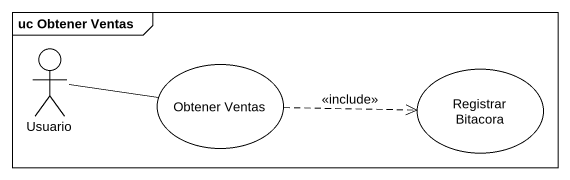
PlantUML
@startuml
mainframe uc Obtener Ventas
actor Usuario
usecase "Obtener Ventas" as Obtener_Ventas
usecase "Registrar Bitacora" as Registrar_Bitacora
Usuario -right- Obtener_Ventas
Obtener_Ventas .right.> Registrar_Bitacora : <<include>>
@enduml
